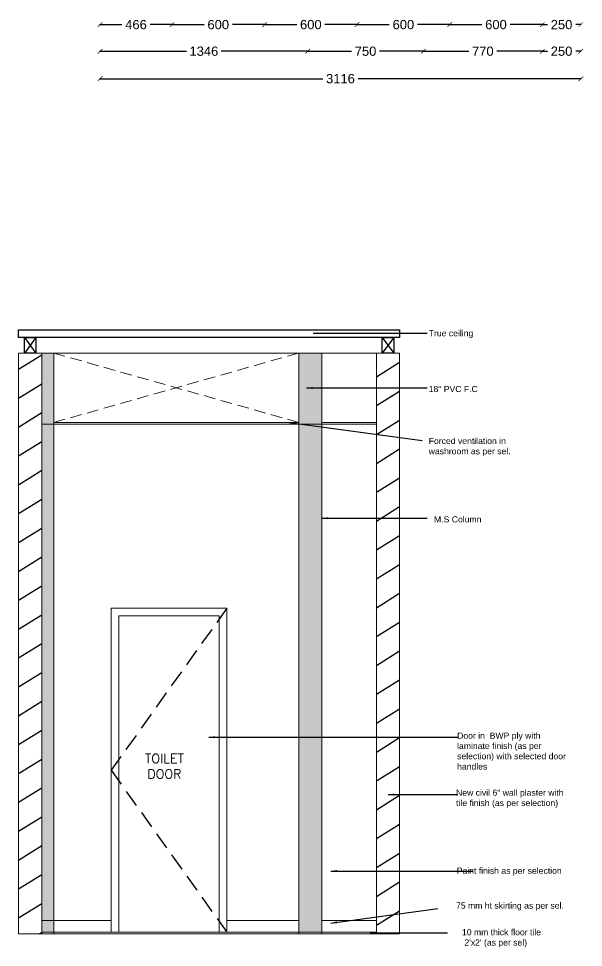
# Model space of a CAD drawing. Header units: millimetres. Extents: x 1464389 to 1998638, y -29162 to 256806.
# Drawn here: x 1945516 to 1949176, y 133175 to 139198 of the extents above; entities that cross this region are included whole.
import ezdxf

# ---------------------------------------------------------------- set-up
doc = ezdxf.new("R2010")
doc.units = ezdxf.units.MM
doc.header["$LTSCALE"] = 15
doc.header["$PDMODE"] = 35
doc.linetypes.add('DASHED', pattern=[0.75, 0.5, -0.25])
doc.linetypes.add('DASHED2', pattern=[0.375, 0.25, -0.125])
doc.layers.get('0').update_dxf_attribs({"lineweight": 5})
for name, color, linetype, lineweight in [('false ceiling', 124, 'Continuous', 9), ('floor tiling line', 6, 'Continuous', 5), ('Hatch', 252, 'Continuous', 15), ('LS_DR_Door', 34, 'Continuous', 5), ('LS_DR_TEXT', 7, 'Continuous', 13)]:
    doc.layers.add(name, color=color, linetype=linetype, lineweight=lineweight)
doc.layers.add('Furnitures', color=7, linetype='Continuous', lineweight=25, true_color=0x753b00)
doc.layers.add('Layer 1', color=7, linetype='Continuous')
doc.layers.add('Text', color=250, linetype='Continuous')
doc.styles.add('ARIAL', font='arial.ttf')
doc.styles.add('ROMANS', font='romans.shx')
doc.dimstyles.new('SC-25', dxfattribs={"dimtxt": 60, "dimasz": 30, "dimexe": 0, "dimexo": 0, "dimgap": 25, "dimtad": 0, "dimdec": 0, "dimzin": 0, "dimdsep": 46, "dimtxsty": 'ARIAL', "dimblk": 'ARCHTICK', "dimcen": 0.09, "dimdle": 3, "dimclrd": 251, "dimclre": 251, "dimclrt": 1, "dimadec": 0, "dimazin": 0, "dimtfac": 1, "dimtdec": 0, "dimtofl": 0, "dimtmove": 0, "dimatfit": 2, "dimfxl": 100, "dimtolj": 1, "dimtzin": 0, "dimarcsym": 0})

# ---------------------------------------------------------------- blocks, each defined once
blk = doc.blocks.new('_ArchTick')
at = {"color": 0, "linetype": 'ByBlock', "const_width": 0.15}
blk.add_lwpolyline([(-0.5, -0.5), (0.5, 0.5)], dxfattribs=at)
blk = doc.blocks.new('*D3214')
at = {"layer": 'Defpoints', "color": 0, "ltscale": 0.25, "transparency": 16777216}
for p in [(1946043.9, 139158.9), (1946509.9, 139158.9), (1946509.9, 139158.9)]:
    blk.add_point(p, dxfattribs=at)
at = {"layer": 'Furnitures', "color": 251, "lineweight": -2, "ltscale": 0.25, "transparency": 16777216}
for p, q in [((1946040.9, 139158.9), (1946184.4, 139158.9)), ((1946512.9, 139158.9), (1946369.4, 139158.9))]:
    blk.add_line(p, q, dxfattribs=at)
at = {"layer": 'Furnitures', "color": 251, "lineweight": -2, "ltscale": 0.25, "transparency": 16777216, "xscale": 30, "yscale": 30, "zscale": 30, "rotation": 180}
blk.add_blockref('_ArchTick', (1946043.9, 139158.9), dxfattribs=at)
at = {"layer": 'Furnitures', "color": 251, "lineweight": -2, "ltscale": 0.25, "transparency": 16777216, "xscale": 30, "yscale": 30, "zscale": 30}
blk.add_blockref('_ArchTick', (1946509.9, 139158.9), dxfattribs=at)
at = {"layer": 'Furnitures', "color": 1, "ltscale": 0.25, "transparency": 16777216, "insert": (1946276.9, 139158.9), "char_height": 60, "attachment_point": 5, "style": 'ARIAL'}
blk.add_mtext('\\A1;466', dxfattribs=at)
blk = doc.blocks.new('*D3246')
at = {"layer": 'Defpoints', "color": 0, "ltscale": 0.25, "transparency": 16777216}
for p in [(1946509.9, 139158.9), (1947109.9, 139158.9), (1947109.9, 139158.9)]:
    blk.add_point(p, dxfattribs=at)
at = {"layer": 'Furnitures', "color": 251, "lineweight": -2, "ltscale": 0.25, "transparency": 16777216}
for p, q in [((1946506.9, 139158.9), (1946718.6, 139158.9)), ((1947112.9, 139158.9), (1946901.2, 139158.9))]:
    blk.add_line(p, q, dxfattribs=at)
at = {"layer": 'Furnitures', "color": 251, "lineweight": -2, "ltscale": 0.25, "transparency": 16777216, "xscale": 30, "yscale": 30, "zscale": 30, "rotation": 180}
blk.add_blockref('_ArchTick', (1946509.9, 139158.9), dxfattribs=at)
at = {"layer": 'Furnitures', "color": 251, "lineweight": -2, "ltscale": 0.25, "transparency": 16777216, "xscale": 30, "yscale": 30, "zscale": 30}
blk.add_blockref('_ArchTick', (1947109.9, 139158.9), dxfattribs=at)
at = {"layer": 'Furnitures', "color": 1, "ltscale": 0.25, "transparency": 16777216, "insert": (1946809.9, 139158.9), "char_height": 60, "attachment_point": 5, "style": 'ARIAL'}
blk.add_mtext('\\A1;600', dxfattribs=at)
blk = doc.blocks.new('*D3247')
at = {"layer": 'Defpoints', "color": 0, "ltscale": 0.25, "transparency": 16777216}
for p in [(1947109.9, 139158.9), (1947709.9, 139158.9), (1947709.9, 139158.9)]:
    blk.add_point(p, dxfattribs=at)
at = {"layer": 'Furnitures', "color": 251, "lineweight": -2, "ltscale": 0.25, "transparency": 16777216}
for p, q in [((1947106.9, 139158.9), (1947318.6, 139158.9)), ((1947109.9, 139158.9), (1947109.9, 139158.9)), ((1947712.9, 139158.9), (1947501.2, 139158.9)), ((1947709.9, 139158.9), (1947709.9, 139158.9))]:
    blk.add_line(p, q, dxfattribs=at)
at = {"layer": 'Furnitures', "color": 251, "lineweight": -2, "ltscale": 0.25, "transparency": 16777216, "xscale": 30, "yscale": 30, "zscale": 30, "rotation": 180}
blk.add_blockref('_ArchTick', (1947109.9, 139158.9), dxfattribs=at)
at = {"layer": 'Furnitures', "color": 251, "lineweight": -2, "ltscale": 0.25, "transparency": 16777216, "xscale": 30, "yscale": 30, "zscale": 30}
blk.add_blockref('_ArchTick', (1947709.9, 139158.9), dxfattribs=at)
at = {"layer": 'Furnitures', "color": 1, "ltscale": 0.25, "transparency": 16777216, "insert": (1947409.9, 139158.9), "char_height": 60, "attachment_point": 5, "style": 'ARIAL'}
blk.add_mtext('\\A1;600', dxfattribs=at)
blk = doc.blocks.new('*D3248')
at = {"layer": 'Defpoints', "color": 0, "ltscale": 0.25, "transparency": 16777216}
for p in [(1947709.9, 139158.9), (1948309.9, 139158.9), (1948309.9, 139158.9)]:
    blk.add_point(p, dxfattribs=at)
at = {"layer": 'Furnitures', "color": 251, "lineweight": -2, "ltscale": 0.25, "transparency": 16777216}
for p, q in [((1947706.9, 139158.9), (1947918.6, 139158.9)), ((1948312.9, 139158.9), (1948101.2, 139158.9))]:
    blk.add_line(p, q, dxfattribs=at)
at = {"layer": 'Furnitures', "color": 251, "lineweight": -2, "ltscale": 0.25, "transparency": 16777216, "xscale": 30, "yscale": 30, "zscale": 30, "rotation": 180}
blk.add_blockref('_ArchTick', (1947709.9, 139158.9), dxfattribs=at)
at = {"layer": 'Furnitures', "color": 251, "lineweight": -2, "ltscale": 0.25, "transparency": 16777216, "xscale": 30, "yscale": 30, "zscale": 30}
blk.add_blockref('_ArchTick', (1948309.9, 139158.9), dxfattribs=at)
at = {"layer": 'Furnitures', "color": 1, "ltscale": 0.25, "transparency": 16777216, "insert": (1948009.9, 139158.9), "char_height": 60, "attachment_point": 5, "style": 'ARIAL'}
blk.add_mtext('\\A1;600', dxfattribs=at)
blk = doc.blocks.new('*D3249')
at = {"layer": 'Defpoints', "color": 0, "ltscale": 0.25, "transparency": 16777216}
for p in [(1948309.9, 139158.9), (1948909.9, 139158.9), (1948909.9, 139158.9)]:
    blk.add_point(p, dxfattribs=at)
at = {"layer": 'Furnitures', "color": 251, "lineweight": -2, "ltscale": 0.25, "transparency": 16777216}
for p, q in [((1948306.9, 139158.9), (1948518.6, 139158.9)), ((1948912.9, 139158.9), (1948701.2, 139158.9))]:
    blk.add_line(p, q, dxfattribs=at)
at = {"layer": 'Furnitures', "color": 251, "lineweight": -2, "ltscale": 0.25, "transparency": 16777216, "xscale": 30, "yscale": 30, "zscale": 30, "rotation": 180}
blk.add_blockref('_ArchTick', (1948309.9, 139158.9), dxfattribs=at)
at = {"layer": 'Furnitures', "color": 251, "lineweight": -2, "ltscale": 0.25, "transparency": 16777216, "xscale": 30, "yscale": 30, "zscale": 30}
blk.add_blockref('_ArchTick', (1948909.9, 139158.9), dxfattribs=at)
at = {"layer": 'Furnitures', "color": 1, "ltscale": 0.25, "transparency": 16777216, "insert": (1948609.9, 139158.9), "char_height": 60, "attachment_point": 5, "style": 'ARIAL'}
blk.add_mtext('\\A1;600', dxfattribs=at)
blk = doc.blocks.new('*D3250')
at = {"layer": 'Defpoints', "color": 0, "ltscale": 0.25, "transparency": 16777216}
for p in [(1946043.9, 138808.4), (1949159.9, 138808.4), (1949159.9, 138808.4)]:
    blk.add_point(p, dxfattribs=at)
at = {"layer": 'Furnitures', "color": 251, "lineweight": -2, "ltscale": 0.25, "transparency": 16777216}
for p, q in [((1946040.9, 138808.4), (1947487.4, 138808.4)), ((1949162.9, 138808.4), (1947716.5, 138808.4))]:
    blk.add_line(p, q, dxfattribs=at)
at = {"layer": 'Furnitures', "color": 251, "lineweight": -2, "ltscale": 0.25, "transparency": 16777216, "xscale": 30, "yscale": 30, "zscale": 30, "rotation": 180}
blk.add_blockref('_ArchTick', (1946043.9, 138808.4), dxfattribs=at)
at = {"layer": 'Furnitures', "color": 251, "lineweight": -2, "ltscale": 0.25, "transparency": 16777216, "xscale": 30, "yscale": 30, "zscale": 30}
blk.add_blockref('_ArchTick', (1949159.9, 138808.4), dxfattribs=at)
at = {"layer": 'Furnitures', "color": 1, "ltscale": 0.25, "transparency": 16777216, "insert": (1947601.9, 138808.4), "char_height": 60, "attachment_point": 5, "style": 'ARIAL'}
blk.add_mtext('\\A1;3116', dxfattribs=at)
blk = doc.blocks.new('*D3251')
at = {"layer": 'Defpoints', "color": 0, "ltscale": 0.25, "transparency": 16777216}
for p in [(1946043.9, 138986.4), (1947389.6, 138986.4), (1947389.6, 138986.4)]:
    blk.add_point(p, dxfattribs=at)
at = {"layer": 'Furnitures', "color": 251, "lineweight": -2, "ltscale": 0.25, "transparency": 16777216}
for p, q in [((1946040.9, 138986.4), (1946605, 138986.4)), ((1947392.6, 138986.4), (1946828.5, 138986.4))]:
    blk.add_line(p, q, dxfattribs=at)
at = {"layer": 'Furnitures', "color": 251, "lineweight": -2, "ltscale": 0.25, "transparency": 16777216, "xscale": 30, "yscale": 30, "zscale": 30, "rotation": 180}
blk.add_blockref('_ArchTick', (1946043.9, 138986.4), dxfattribs=at)
at = {"layer": 'Furnitures', "color": 251, "lineweight": -2, "ltscale": 0.25, "transparency": 16777216, "xscale": 30, "yscale": 30, "zscale": 30}
blk.add_blockref('_ArchTick', (1947389.6, 138986.4), dxfattribs=at)
at = {"layer": 'Furnitures', "color": 1, "ltscale": 0.25, "transparency": 16777216, "insert": (1946716.7, 138986.4), "char_height": 60, "attachment_point": 5, "style": 'ARIAL'}
blk.add_mtext('\\A1;1346', dxfattribs=at)
blk = doc.blocks.new('*D3252')
at = {"layer": 'Defpoints', "color": 0, "ltscale": 0.25, "transparency": 16777216}
for p in [(1947389.6, 138986.4), (1948139.6, 138986.4), (1948139.6, 138986.4)]:
    blk.add_point(p, dxfattribs=at)
at = {"layer": 'Furnitures', "color": 251, "lineweight": -2, "ltscale": 0.25, "transparency": 16777216}
for p, q in [((1947386.6, 138986.4), (1947673.6, 138986.4)), ((1948142.6, 138986.4), (1947855.5, 138986.4))]:
    blk.add_line(p, q, dxfattribs=at)
at = {"layer": 'Furnitures', "color": 251, "lineweight": -2, "ltscale": 0.25, "transparency": 16777216, "xscale": 30, "yscale": 30, "zscale": 30, "rotation": 180}
blk.add_blockref('_ArchTick', (1947389.6, 138986.4), dxfattribs=at)
at = {"layer": 'Furnitures', "color": 251, "lineweight": -2, "ltscale": 0.25, "transparency": 16777216, "xscale": 30, "yscale": 30, "zscale": 30}
blk.add_blockref('_ArchTick', (1948139.6, 138986.4), dxfattribs=at)
at = {"layer": 'Furnitures', "color": 1, "ltscale": 0.25, "transparency": 16777216, "insert": (1947764.6, 138986.4), "char_height": 60, "attachment_point": 5, "style": 'ARIAL'}
blk.add_mtext('\\A1;750', dxfattribs=at)
blk = doc.blocks.new('*D3253')
at = {"layer": 'Defpoints', "color": 0, "ltscale": 0.25, "transparency": 16777216}
for p in [(1948139.6, 138986.4), (1948909.9, 138986.4), (1948909.9, 138986.4)]:
    blk.add_point(p, dxfattribs=at)
at = {"layer": 'Furnitures', "color": 251, "lineweight": -2, "ltscale": 0.25, "transparency": 16777216}
for p, q in [((1948136.6, 138986.4), (1948433.8, 138986.4)), ((1948912.9, 138986.4), (1948615.7, 138986.4))]:
    blk.add_line(p, q, dxfattribs=at)
at = {"layer": 'Furnitures', "color": 251, "lineweight": -2, "ltscale": 0.25, "transparency": 16777216, "xscale": 30, "yscale": 30, "zscale": 30, "rotation": 180}
blk.add_blockref('_ArchTick', (1948139.6, 138986.4), dxfattribs=at)
at = {"layer": 'Furnitures', "color": 251, "lineweight": -2, "ltscale": 0.25, "transparency": 16777216, "xscale": 30, "yscale": 30, "zscale": 30}
blk.add_blockref('_ArchTick', (1948909.9, 138986.4), dxfattribs=at)
at = {"layer": 'Furnitures', "color": 1, "ltscale": 0.25, "transparency": 16777216, "insert": (1948524.7, 138986.4), "char_height": 60, "attachment_point": 5, "style": 'ARIAL'}
blk.add_mtext('\\A1;770', dxfattribs=at)
blk = doc.blocks.new('*D3254')
at = {"layer": 'Defpoints', "color": 0, "ltscale": 0.25, "transparency": 16777216}
for p in [(1948909.9, 138986.4), (1949159.9, 138986.4), (1949159.9, 138986.4)]:
    blk.add_point(p, dxfattribs=at)
at = {"layer": 'Furnitures', "color": 251, "lineweight": -2, "ltscale": 0.25, "transparency": 16777216}
for p, q in [((1948906.9, 138986.4), (1948943.2, 138986.4)), ((1949162.9, 138986.4), (1949126.6, 138986.4))]:
    blk.add_line(p, q, dxfattribs=at)
at = {"layer": 'Furnitures', "color": 251, "lineweight": -2, "ltscale": 0.25, "transparency": 16777216, "xscale": 30, "yscale": 30, "zscale": 30, "rotation": 180}
blk.add_blockref('_ArchTick', (1948909.9, 138986.4), dxfattribs=at)
at = {"layer": 'Furnitures', "color": 251, "lineweight": -2, "ltscale": 0.25, "transparency": 16777216, "xscale": 30, "yscale": 30, "zscale": 30}
blk.add_blockref('_ArchTick', (1949159.9, 138986.4), dxfattribs=at)
at = {"layer": 'Furnitures', "color": 1, "ltscale": 0.25, "transparency": 16777216, "insert": (1949034.9, 138986.4), "char_height": 60, "attachment_point": 5, "style": 'ARIAL'}
blk.add_mtext('\\A1;250', dxfattribs=at)
blk = doc.blocks.new('*D3255')
at = {"layer": 'Defpoints', "color": 0, "ltscale": 0.25, "transparency": 16777216}
for p in [(1948909.9, 139158.9), (1949159.9, 139158.9), (1949159.9, 139158.9)]:
    blk.add_point(p, dxfattribs=at)
at = {"layer": 'Furnitures', "color": 251, "lineweight": -2, "ltscale": 0.25, "transparency": 16777216}
for p, q in [((1948906.9, 139158.9), (1948943.2, 139158.9)), ((1949162.9, 139158.9), (1949126.6, 139158.9))]:
    blk.add_line(p, q, dxfattribs=at)
at = {"layer": 'Furnitures', "color": 251, "lineweight": -2, "ltscale": 0.25, "transparency": 16777216, "xscale": 30, "yscale": 30, "zscale": 30, "rotation": 180}
blk.add_blockref('_ArchTick', (1948909.9, 139158.9), dxfattribs=at)
at = {"layer": 'Furnitures', "color": 251, "lineweight": -2, "ltscale": 0.25, "transparency": 16777216, "xscale": 30, "yscale": 30, "zscale": 30}
blk.add_blockref('_ArchTick', (1949159.9, 139158.9), dxfattribs=at)
at = {"layer": 'Furnitures', "color": 1, "ltscale": 0.25, "transparency": 16777216, "insert": (1949034.9, 139158.9), "char_height": 60, "attachment_point": 5, "style": 'ARIAL'}
blk.add_mtext('\\A1;250', dxfattribs=at)
blk = doc.blocks.new('HINGE')
at = {"color": 159, "ltscale": 0.25, "true_color": 0x22346e}
for p, q in [((1597563.1, -297517.5), (1597638.1, -297617.5)), ((1597638.1, -297517.5), (1597563.1, -297617.5))]:
    blk.add_line(p, q, dxfattribs=at)
blk.add_lwpolyline([(1597638.1, -297517.5), (1597638.1, -297617.5), (1597563.1, -297617.5), (1597563.1, -297517.5), (1597638.1, -297517.5)], dxfattribs=at)

msp = doc.modelspace()

# ---------------------------------------------------------------- hatches: boundary and pattern name
at = {"layer": 'Hatch', "ltscale": 0.25, "transparency": 33554549}
h = msp.add_hatch(color=256, dxfattribs=at)
h.dxf.hatch_style = 1
h.paths.add_polyline_path([(1945743.3, 133349.2), (1945665.8, 133349.2), (1945665.8, 133274.2), (1945743.3, 133274.2)])
h.paths.add_polyline_path([(1945743.3, 137029.2), (1945665.8, 137029.2), (1945665.8, 133349.2), (1945743.3, 133349.2)])
h.paths.add_polyline_path([(1947481.8, 137029.2), (1947331.8, 137029.2), (1947331.8, 133274.2), (1947481.8, 133274.2)])
at = {"layer": 'Layer 1', "ltscale": 0.25}
h = msp.add_hatch(dxfattribs=at)
h.set_pattern_fill('ANSI31', color=8, scale=50, angle=167)
h.set_pattern_definition([(212, (356778.03, 548316.72), (84.124683, -134.627635), [])])
h.paths.add_polyline_path([(1945665.8, 137029.2), (1945515.8, 137029.2), (1945515.8, 133264.2), (1945665.8, 133264.2)])
h.paths.add_polyline_path([(1947985.1, 137029.2), (1947835.1, 137029.2), (1947835.1, 133264.2), (1947985.1, 133264.2)])

# ---------------------------------------------------------------- linework, layer by layer
at = {"linetype": 'DASHED2', "ltscale": 20}
for p, q in [((1945743.3, 136579.2), (1947331.8, 137029.2)), ((1947331.8, 136579.2), (1945743.3, 137029.2))]:
    msp.add_line(p, q, dxfattribs=at)
at = {"color": 5}
msp.add_line((1945665.8, 133264.2), (1947835.1, 133264.2), dxfattribs=at)
for points in [[(1945515.8, 137029.2), (1945665.8, 137029.2), (1945665.8, 133264.2), (1945515.8, 133264.2)], [(1945665.8, 133264.2), (1945743.3, 133264.2), (1945743.3, 137029.2), (1945665.8, 137029.2)], [(1947331.8, 137029.2), (1947481.8, 137029.2), (1947481.8, 133264.2), (1947331.8, 133264.2)], [(1947835.1, 137029.2), (1947985.1, 137029.2), (1947985.1, 133264.2), (1947835.1, 133264.2)]]:
    msp.add_lwpolyline(points, close=True, dxfattribs=at)
for points in [[(1947481.8, 136579.2), (1947835.1, 136579.2), (1947835.1, 137029.2), (1945665.8, 137029.2), (1945665.8, 136579.2)], [(1945743.3, 136579.2), (1947331.8, 136579.2)]]:
    msp.add_lwpolyline(points, dxfattribs=at)
at = {"color": 7, "ltscale": 0.25, "true_color": 0xffffff}
msp.add_lwpolyline([(1945665.8, 133349.2), (1946115.3, 133349.2), (1946115.3, 133274.2), (1945665.8, 133274.2)], close=True, dxfattribs=at)
msp.add_lwpolyline([(1947481.8, 133349.2), (1947835.1, 133349.2), (1947835.1, 133274.2), (1946865.3, 133274.2), (1946865.3, 133349.2), (1947331.8, 133349.2)], dxfattribs=at)
at = {"layer": 'false ceiling', "linetype": 'Continuous', "ltscale": 0.25}
msp.add_line((1945665.8, 136567.2), (1947835.1, 136567.2), dxfattribs=at)
at = {"layer": 'floor tiling line', "ltscale": 0.25}
msp.add_line((1945665.8, 133274.2), (1947835.1, 133274.2), dxfattribs=at)
at = {"layer": 'Furnitures', "ltscale": 0.25}
msp.add_lwpolyline([(1945515.8, 137179.2), (1947985.1, 137179.2), (1947985.1, 137129.2), (1945515.8, 137129.2)], close=True, dxfattribs=at)
at = {"layer": 'Furnitures', "linetype": 'DASHED', "ltscale": 15}
msp.add_lwpolyline([(1946865.3, 135374.2), (1946115.3, 134324.2), (1946865.3, 133274.2)], dxfattribs=at)
at = {"layer": 'LS_DR_Door', "ltscale": 0.25}
for points in [[(1946865.3, 133274.2), (1946865.3, 135374.2), (1946115.3, 135374.2), (1946115.3, 133274.2)], [(1946816.4, 133274.2), (1946816.4, 135324.2), (1946165.3, 135324.2), (1946165.3, 133274.2)]]:
    msp.add_lwpolyline(points, dxfattribs=at)

# ---------------------------------------------------------------- block references
at = {"layer": 'Furnitures'}
for p in [(347990.2, 434646.7), (350309.5, 434646.7)]:
    msp.add_blockref('HINGE', p, dxfattribs=at)

# ---------------------------------------------------------------- texts
at = {"layer": 'LS_DR_TEXT', "ltscale": 0.25, "insert": (1946103.8, 134429.8), "char_height": 60, "attachment_point": 1, "style": 'ROMANS'}
msp.add_mtext_dynamic_manual_height_columns('\\pxqc;TOILET\\PDOOR', width=714.754, gutter_width=584.3, heights=[194.2], dxfattribs=at)
at = {"layer": 'Text', "color": 9, "ltscale": 0.25, "true_color": 0xc7c8ca, "char_height": 40, "attachment_point": 7, "style": 'ARIAL'}
for s, heights, insert in [('True ceiling', [0], (1948173.9, 137125.8)), ('18" PVC F.C', [0], (1948173.9, 136775.6)), ('Forced ventilation in washroom as per sel.', [0], (1948173.9, 136360.7)), ('M.S Column', [0], (1948208.4, 135930.5)), ('Door in  BWP ply with laminate finish (as per selection) with selected door handles ', [0], (1948357.9, 134327.7)), ('New civil 6" wall plaster with tile finish (as per selection)', [0], (1948351.1, 134079.8)), ('Paint finish as per selection', [0], (1948355.6, 133640.3)), ('75 mm ht skirting as per sel.', [51.8], (1948351.1, 133414.3)), ("10 mm thick floor tile\\P 2'x2' (as per sel)", [0], (1948389.5, 133175))]:
    msp.add_mtext_dynamic_manual_height_columns(s, width=713.093, gutter_width=250, heights=heights, dxfattribs=dict(at, insert=insert))

# ---------------------------------------------------------------- dimensions: what is measured, and where the dimension line sits
at = {"layer": 'Furnitures', "ltscale": 0.25}
for base, p1, p2, picture, middle in [((1946509.9, 139158.9), (1946043.9, 139158.9), (1946509.9, 139158.9), '*D3214', (1946276.9, 139158.9)), ((1947109.9, 139158.9), (1946509.9, 139158.9), (1947109.9, 139158.9), '*D3246', (1946809.9, 139158.9)), ((1947709.9, 139158.9), (1947109.9, 139158.9), (1947709.9, 139158.9), '*D3247', (1947409.9, 139158.9)), ((1948309.9, 139158.9), (1947709.9, 139158.9), (1948309.9, 139158.9), '*D3248', (1948009.9, 139158.9)), ((1948909.9, 139158.9), (1948309.9, 139158.9), (1948909.9, 139158.9), '*D3249', (1948609.9, 139158.9)), ((1949159.9, 139158.9), (1948909.9, 139158.9), (1949159.9, 139158.9), '*D3255', (1949034.9, 139158.9)), ((1947389.6, 138986.4), (1946043.9, 138986.4), (1947389.6, 138986.4), '*D3251', (1946716.7, 138986.4)), ((1948139.6, 138986.4), (1947389.6, 138986.4), (1948139.6, 138986.4), '*D3252', (1947764.6, 138986.4)), ((1948909.9, 138986.4), (1948139.6, 138986.4), (1948909.9, 138986.4), '*D3253', (1948524.7, 138986.4)), ((1949159.9, 138986.4), (1948909.9, 138986.4), (1949159.9, 138986.4), '*D3254', (1949034.9, 138986.4)), ((1949159.9, 138808.4), (1946043.9, 138808.4), (1949159.9, 138808.4), '*D3250', (1947601.9, 138808.4))]:
    dim = msp.add_linear_dim(base=base, p1=p1, p2=p2, dimstyle='SC-25', override={"dimfxl": 15}, dxfattribs=at)
    dim.commit()
    dim.dimension.update_dxf_attribs({"geometry": picture, "text_midpoint": middle})

# ---------------------------------------------------------------- leaders
at = {"ltscale": 0.25}
for points, override in [([(1947425.7, 137158.2), (1948164.8, 137158.2)], {"dimgap": 25, "dimtad": 0, "dimfxl": 15}), ([(1947382.8, 136803.4), (1948164.8, 136803.4)], {"dimasz": 40, "dimgap": 25, "dimtad": 0, "dimfxl": 15}), ([(1947269.4, 136578.7), (1948130.9, 136461.6)], {"dimasz": 40, "dimgap": 25, "dimtad": 0, "dimfxl": 15}), ([(1947481.8, 135958.2), (1948164.8, 135958.2)], {"dimasz": 40, "dimgap": 25, "dimtad": 0, "dimfxl": 15}), ([(1946749.5, 134538.1), (1948362.6, 134538.2)], {"dimasz": 40, "dimfxl": 15}), ([(1947911.5, 134166.1), (1948362.6, 134166.3)], {"dimasz": 40, "dimfxl": 15}), ([(1947538.5, 133670.4), (1948461.3, 133670.5)], {"dimasz": 40, "dimfxl": 15}), ([(1947540, 133333.1), (1948232.3, 133427)], {"dimasz": 40, "dimfxl": 15}), ([(1947793.6, 133268.6), (1948296, 133268.6)], {"dimasz": 40, "dimfxl": 15})]:
    msp.add_leader(points, dimstyle='SC-25', override=override, dxfattribs=at)

doc.saveas('drawing.dxf')
